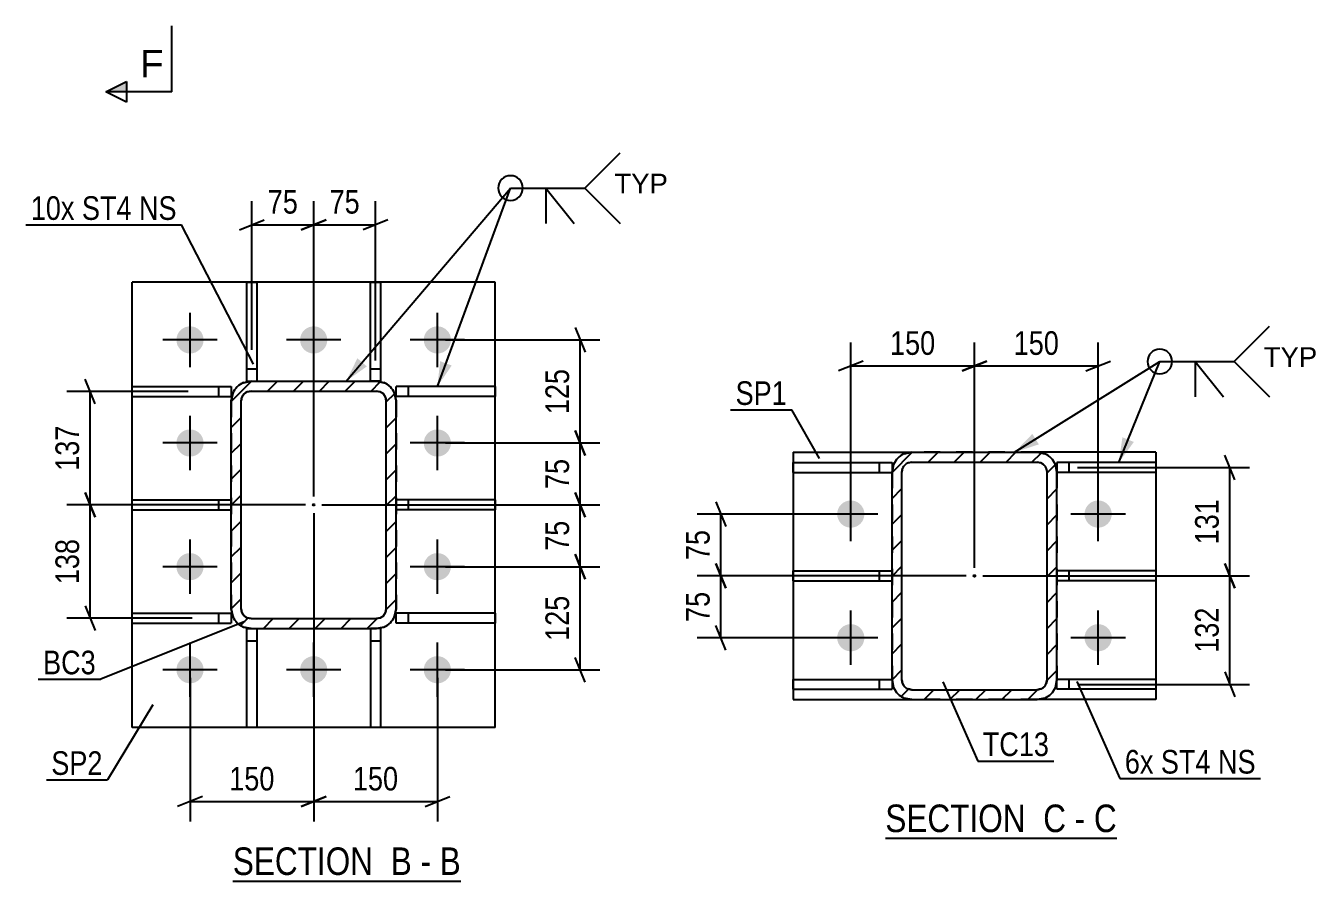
# Model space of a CAD drawing. Header units: millimetres. Extents: x 0 to 841, y 0 to 594.
# Drawn here: x 141.6 to 298.3, y 154.9 to 258.7 of the extents above; entities that cross this region are included whole.
import ezdxf

# ---------------------------------------------------------------- set-up
doc = ezdxf.new("R2010")
doc.units = ezdxf.units.MM
doc.linetypes.add('DXK_LINE_DOT2', pattern=[3.9198, 1.9599, -1.9599])
doc.styles.add('Arial', font='ARIAL.TTF', dxfattribs={"height": 0.2})
doc.styles.add('Arial Narrow', font='ARIALN.TTF', dxfattribs={"height": 0.2})

# ---------------------------------------------------------------- blocks, each defined once
blk = doc.blocks.new('Unknown-682121906-14 - 5598')
at = {"color": 6, "linetype": 'Continuous'}
blk.add_line((166.74, 154.93), (194.39, 154.93), dxfattribs=at)
at = {"color": 0, "linetype": 'Continuous'}
for points in [[(184.85, 155.68), (184.85, 159.18), (166.74, 159.18), (166.74, 155.68)], [(188.46, 155.68), (188.46, 159.18), (185.9, 159.18), (185.9, 155.68)], [(190.78, 155.68), (190.78, 159.18), (189.51, 159.18), (189.51, 155.68)], [(194.39, 155.68), (194.39, 159.18), (191.83, 159.18), (191.83, 155.68)]]:
    blk.add_wipeout(points, dxfattribs=at)
at = {"color": 7, "linetype": 'Continuous', "style": 'Arial Narrow'}
for s, p in [('SECTION ', (166.74, 155.68)), ('B', (185.9, 155.68)), ('B', (191.83, 155.68)), ('-', (189.51, 155.68))]:
    blk.add_text(s, height=3.34, dxfattribs=at).set_placement(p)
blk = doc.blocks.new('Unknown-682121906-15 - 5052')
at = {"color": 6, "linetype": 'Continuous'}
blk.add_line((245.88, 160.13), (273.95, 160.13), dxfattribs=at)
at = {"color": 0, "linetype": 'Continuous'}
for points in [[(263.98, 160.88), (263.98, 164.38), (245.88, 164.38), (245.88, 160.88)], [(267.8, 160.88), (267.8, 164.38), (265.03, 164.38), (265.03, 160.88)], [(270.13, 160.88), (270.13, 164.38), (268.85, 164.38), (268.85, 160.88)], [(273.95, 160.88), (273.95, 164.38), (271.18, 164.38), (271.18, 160.88)]]:
    blk.add_wipeout(points, dxfattribs=at)
at = {"color": 7, "linetype": 'Continuous', "style": 'Arial Narrow'}
for s, p in [('SECTION ', (245.88, 160.88)), ('C', (265.03, 160.88)), ('C', (271.18, 160.88)), ('-', (268.85, 160.88))]:
    blk.add_text(s, height=3.34, dxfattribs=at).set_placement(p)
blk = doc.blocks.new('Part-682121906-5648 - 5598')
at = {"color": 2, "linetype": 'Continuous'}
for p, q in [((168.45, 215.57), (168.45, 227.57)), ((168.45, 227.57), (169.65, 227.57)), ((169.65, 227.57), (169.65, 215.57)), ((168.45, 215.57), (168.95, 215.57))]:
    blk.add_line(p, q, dxfattribs=at)
at = {"color": 7, "linetype": 'DXK_LINE_DOT2'}
for p, q in [((168.45, 217.07), (169.65, 217.07)), ((168.95, 215.57), (169.65, 215.57))]:
    blk.add_line(p, q, dxfattribs=at)
blk = doc.blocks.new('Part-682121906-5633 - 5598')
at = {"color": 2, "linetype": 'Continuous'}
for p, q in [((183.45, 185.57), (183.45, 173.57)), ((184.65, 185.57), (184.15, 185.57)), ((184.65, 185.57), (184.65, 173.57)), ((184.65, 173.57), (183.45, 173.57))]:
    blk.add_line(p, q, dxfattribs=at)
at = {"color": 7, "linetype": 'DXK_LINE_DOT2'}
for p, q in [((184.15, 185.57), (183.45, 185.57)), ((183.45, 184.07), (184.65, 184.07))]:
    blk.add_line(p, q, dxfattribs=at)
blk = doc.blocks.new('Part-682121906-5612 - 5598')
at = {"linetype": 'Continuous'}
h = blk.add_hatch(dxfattribs=at)
h.set_pattern_fill('', scale=0.7, style=0, pattern_type=0)
h.set_pattern_definition([(45, (166.554, 187.9667), (-1.57154, 1.57154), [])])
h.paths.add_polyline_path([(166.55, 213.17), (166.55, 187.97), (166.74, 187.05), (167.26, 186.27), (168.04, 185.75), (168.95, 185.57), (184.15, 185.57), (185.07, 185.75), (185.85, 186.27), (186.37, 187.05), (186.55, 187.97), (186.55, 213.17), (186.37, 214.09), (185.85, 214.86), (185.07, 215.38), (184.15, 215.57), (168.95, 215.57), (168.04, 215.38), (167.26, 214.86), (166.74, 214.09)])
h.paths.add_polyline_path([(168.11, 214.02), (168.49, 214.28), (168.95, 214.37), (184.15, 214.37), (184.61, 214.28), (185, 214.02), (185.26, 213.63), (185.35, 213.17), (185.35, 187.97), (185.26, 187.51), (185, 187.12), (184.61, 186.86), (184.15, 186.77), (168.95, 186.77), (168.49, 186.86), (168.11, 187.12), (167.85, 187.51), (167.75, 187.97), (167.75, 213.17), (167.85, 213.63)])
blk.add_hatch(color=246, dxfattribs=at).paths.add_polyline_path([(176.55, 200.47, -1), (176.55, 200.67, -1)])
at = {"color": 7, "linetype": 'DXK_LINE_DOT2'}
for p, q in [((168.04, 215.38), (168.95, 215.57)), ((168.95, 215.57), (184.15, 215.57)), ((184.15, 215.57), (185.07, 215.38)), ((166.55, 213.17), (166.74, 214.09)), ((166.55, 213.17), (166.55, 187.97)), ((167.85, 213.63), (167.75, 213.17)), ((167.75, 187.97), (167.75, 213.17)), ((168.95, 214.37), (168.49, 214.28)), ((168.95, 214.37), (184.15, 214.37)), ((184.61, 214.28), (184.15, 214.37)), ((185.35, 213.17), (185.26, 213.63)), ((185.35, 187.97), (185.35, 213.17)), ((186.37, 214.09), (186.55, 213.17)), ((186.55, 213.17), (186.55, 187.97)), ((166.74, 187.05), (166.55, 187.97)), ((167.75, 187.97), (167.85, 187.51)), ((185.26, 187.51), (185.35, 187.97)), ((186.55, 187.97), (186.37, 187.05)), ((168.49, 186.86), (168.95, 186.77)), ((168.95, 186.77), (184.15, 186.77)), ((184.15, 186.77), (184.61, 186.86)), ((168.95, 185.57), (168.04, 185.75)), ((168.95, 185.57), (184.15, 185.57)), ((185.07, 185.75), (184.15, 185.57))]:
    blk.add_line(p, q, dxfattribs=at)
at = {"color": 2, "linetype": 'Continuous'}
for p, q in [((168.95, 215.57), (168.04, 215.38)), ((168.95, 215.57), (184.15, 215.57)), ((185.07, 215.38), (184.15, 215.57)), ((166.74, 214.09), (166.55, 213.17)), ((166.55, 187.97), (166.55, 213.17)), ((167.75, 213.17), (167.85, 213.63)), ((167.75, 187.97), (167.75, 213.17)), ((168.49, 214.28), (168.95, 214.37)), ((168.95, 214.37), (184.15, 214.37)), ((184.15, 214.37), (184.61, 214.28)), ((185.26, 213.63), (185.35, 213.17)), ((185.35, 187.97), (185.35, 213.17)), ((186.55, 213.17), (186.37, 214.09)), ((186.55, 187.97), (186.55, 213.17)), ((166.55, 187.97), (166.74, 187.05)), ((167.85, 187.51), (167.75, 187.97)), ((185.35, 187.97), (185.26, 187.51)), ((186.37, 187.05), (186.55, 187.97)), ((168.95, 186.77), (168.49, 186.86)), ((168.95, 186.77), (184.15, 186.77)), ((184.61, 186.86), (184.15, 186.77)), ((168.04, 185.75), (168.95, 185.57)), ((168.95, 185.57), (184.15, 185.57)), ((184.15, 185.57), (185.07, 185.75))]:
    blk.add_line(p, q, dxfattribs=at)
at = {"color": 246, "linetype": 'DXK_LINE_DOT2'}
blk.add_line((176.55, 200.57), (176.55, 200.57), dxfattribs=at)
at = {"color": 246, "linetype": 'Continuous'}
blk.add_circle((176.55, 200.57), 0.1, dxfattribs=at)
at = {"color": 7, "linetype": 'DXK_LINE_DOT2'}
for centre, radius, start, end in [((168.95, 213.17), 2.4, 112.5, 157.5), ((184.15, 213.17), 2.4, 22.5, 67.5), ((168.95, 213.17), 1.2, 112.5, 157.5), ((184.15, 213.17), 1.2, 22.5, 67.5), ((168.95, 187.97), 2.4, 202.5, 247.5), ((168.95, 187.97), 1.2, 202.5, 247.5), ((184.15, 187.97), 1.2, 292.5, 337.5), ((184.15, 187.97), 2.4, 292.5, 337.5)]:
    blk.add_arc(centre, radius, start, end, dxfattribs=at)
at = {"color": 2, "linetype": 'Continuous'}
for centre, radius, start, end in [((168.95, 213.17), 2.4, 112.5, 157.5), ((184.15, 213.17), 2.4, 22.5, 67.5), ((168.95, 213.17), 1.2, 112.5, 157.5), ((184.15, 213.17), 1.2, 22.5, 67.5), ((168.95, 187.97), 2.4, 202.5, 247.5), ((168.95, 187.97), 1.2, 202.5, 247.5), ((184.15, 187.97), 1.2, 292.5, 337.5), ((184.15, 187.97), 2.4, 292.5, 337.5)]:
    blk.add_arc(centre, radius, start, end, dxfattribs=at)
blk = doc.blocks.new('Part-682121906-5643 - 5598')
at = {"color": 2, "linetype": 'Continuous'}
for p, q in [((183.45, 215.57), (183.45, 227.57)), ((183.45, 227.57), (184.65, 227.57)), ((184.65, 227.57), (184.65, 215.57)), ((184.65, 215.57), (184.15, 215.57))]:
    blk.add_line(p, q, dxfattribs=at)
at = {"color": 7, "linetype": 'DXK_LINE_DOT2'}
for p, q in [((183.45, 217.07), (184.65, 217.07)), ((184.15, 215.57), (183.45, 215.57))]:
    blk.add_line(p, q, dxfattribs=at)
blk = doc.blocks.new('Bolt-682121906-5731 - 5598')
at = {"linetype": 'Continuous'}
for points in [[(159.9, 220.57, -1), (163.2, 220.57, -1)], [(174.9, 220.57, -1), (178.2, 220.57, -1)], [(189.9, 220.57, -1), (193.2, 220.57, -1)], [(159.9, 208.07, -1), (163.2, 208.07, -1)], [(189.9, 208.07, -1), (193.2, 208.07, -1)], [(159.9, 193.07, -1), (163.2, 193.07, -1)], [(189.9, 193.07, -1), (193.2, 193.07, -1)], [(159.9, 180.57, -1), (163.2, 180.57, -1)], [(174.9, 180.57, -1), (178.2, 180.57, -1)], [(189.9, 180.57, -1), (193.2, 180.57, -1)]]:
    blk.add_hatch(color=1, dxfattribs=at).paths.add_polyline_path(points)
at = {"color": 1, "linetype": 'Continuous'}
for p, q in [((161.55, 217.27), (161.55, 223.87)), ((176.55, 217.27), (176.55, 223.87)), ((191.55, 217.27), (191.55, 223.87)), ((164.85, 220.57), (158.25, 220.57)), ((179.85, 220.57), (173.25, 220.57)), ((194.85, 220.57), (188.25, 220.57)), ((161.55, 204.77), (161.55, 211.37)), ((191.55, 204.77), (191.55, 211.37)), ((164.85, 208.07), (158.25, 208.07)), ((194.85, 208.07), (188.25, 208.07)), ((161.55, 189.77), (161.55, 196.37)), ((191.55, 189.77), (191.55, 196.37)), ((164.85, 193.07), (158.25, 193.07)), ((194.85, 193.07), (188.25, 193.07)), ((161.55, 177.27), (161.55, 183.87)), ((176.55, 177.27), (176.55, 183.87)), ((191.55, 177.27), (191.55, 183.87)), ((164.85, 180.57), (158.25, 180.57)), ((179.85, 180.57), (173.25, 180.57)), ((194.85, 180.57), (188.25, 180.57))]:
    blk.add_line(p, q, dxfattribs=at)
blk = doc.blocks.new('Part-682121906-5618 - 5598')
at = {"color": 2, "linetype": 'Continuous'}
for p, q in [((154.55, 173.57), (154.55, 227.57)), ((198.55, 227.57), (154.55, 227.57)), ((198.55, 173.57), (198.55, 227.57)), ((198.55, 173.57), (154.55, 173.57))]:
    blk.add_line(p, q, dxfattribs=at)
blk = doc.blocks.new('Part-682121906-5638 - 5598')
at = {"color": 2, "linetype": 'Continuous'}
for p, q in [((168.45, 173.57), (168.45, 185.57)), ((168.45, 185.57), (168.95, 185.57)), ((169.65, 185.57), (169.65, 173.57)), ((169.65, 173.57), (168.45, 173.57))]:
    blk.add_line(p, q, dxfattribs=at)
at = {"color": 7, "linetype": 'DXK_LINE_DOT2'}
for p, q in [((168.95, 185.57), (169.65, 185.57)), ((168.45, 184.07), (169.65, 184.07))]:
    blk.add_line(p, q, dxfattribs=at)
blk = doc.blocks.new('Part-682121906-5653 - 5598')
at = {"color": 2, "linetype": 'Continuous'}
for p, q in [((154.55, 199.97), (154.55, 201.17)), ((154.55, 201.17), (166.55, 201.17)), ((154.55, 199.97), (166.55, 199.97))]:
    blk.add_line(p, q, dxfattribs=at)
at = {"color": 7, "linetype": 'DXK_LINE_DOT2'}
for p, q in [((165.05, 199.97), (165.05, 201.17)), ((166.55, 201.17), (166.55, 199.97))]:
    blk.add_line(p, q, dxfattribs=at)
blk = doc.blocks.new('Part-682121906-5658 - 5598')
at = {"color": 2, "linetype": 'Continuous'}
for p, q in [((154.55, 213.72), (154.55, 214.92)), ((154.55, 214.92), (166.55, 214.92)), ((166.55, 214.92), (166.55, 213.72)), ((154.55, 213.72), (166.55, 213.72))]:
    blk.add_line(p, q, dxfattribs=at)
at = {"color": 7, "linetype": 'DXK_LINE_DOT2'}
blk.add_line((165.05, 213.72), (165.05, 214.92), dxfattribs=at)
blk = doc.blocks.new('Part-682121906-5663 - 5598')
at = {"color": 2, "linetype": 'Continuous'}
for p, q in [((154.55, 186.22), (154.55, 187.42)), ((154.55, 187.42), (166.55, 187.42)), ((166.55, 187.42), (166.55, 186.22)), ((154.55, 186.22), (166.55, 186.22))]:
    blk.add_line(p, q, dxfattribs=at)
at = {"color": 7, "linetype": 'DXK_LINE_DOT2'}
blk.add_line((165.05, 186.22), (165.05, 187.42), dxfattribs=at)
blk = doc.blocks.new('Part-682121906-5668 - 5598')
at = {"color": 2, "linetype": 'Continuous'}
for p, q in [((198.55, 201.17), (186.55, 201.17)), ((198.55, 201.17), (198.55, 199.97)), ((198.55, 199.97), (186.55, 199.97))]:
    blk.add_line(p, q, dxfattribs=at)
at = {"color": 7, "linetype": 'DXK_LINE_DOT2'}
for p, q in [((186.55, 201.17), (186.55, 199.97)), ((188.05, 199.97), (188.05, 201.17))]:
    blk.add_line(p, q, dxfattribs=at)
blk = doc.blocks.new('Part-682121906-5673 - 5598')
at = {"color": 2, "linetype": 'Continuous'}
for p, q in [((198.55, 214.92), (186.55, 214.92)), ((186.55, 213.72), (186.55, 214.92)), ((198.55, 214.92), (198.55, 213.72)), ((198.55, 213.72), (186.55, 213.72))]:
    blk.add_line(p, q, dxfattribs=at)
at = {"color": 7, "linetype": 'DXK_LINE_DOT2'}
blk.add_line((188.05, 213.72), (188.05, 214.92), dxfattribs=at)
blk = doc.blocks.new('Part-682121906-5678 - 5598')
at = {"color": 2, "linetype": 'Continuous'}
for p, q in [((198.55, 187.42), (186.55, 187.42)), ((186.55, 186.22), (186.55, 187.42)), ((198.55, 187.42), (198.55, 186.22)), ((198.55, 186.22), (186.55, 186.22))]:
    blk.add_line(p, q, dxfattribs=at)
at = {"color": 7, "linetype": 'DXK_LINE_DOT2'}
blk.add_line((188.05, 186.22), (188.05, 187.42), dxfattribs=at)
blk = doc.blocks.new('Bolt-682121906-5068 - 5052')
at = {"linetype": 'Continuous'}
for points in [[(240.04, 199.45, -1), (243.34, 199.45, -1)], [(270.04, 199.45, -1), (273.34, 199.45, -1)], [(240.04, 184.45, -1), (243.34, 184.45, -1)], [(270.04, 184.45, -1), (273.34, 184.45, -1)]]:
    blk.add_hatch(color=1, dxfattribs=at).paths.add_polyline_path(points)
at = {"color": 1, "linetype": 'Continuous'}
for p, q in [((241.69, 196.15), (241.69, 202.75)), ((271.69, 196.15), (271.69, 202.75)), ((244.99, 199.45), (238.39, 199.45)), ((274.99, 199.45), (268.39, 199.45)), ((241.69, 181.15), (241.69, 187.75)), ((271.69, 181.15), (271.69, 187.75)), ((244.99, 184.45), (238.39, 184.45)), ((274.99, 184.45), (268.39, 184.45))]:
    blk.add_line(p, q, dxfattribs=at)
blk = doc.blocks.new('Part-682121906-5138 - 5052')
at = {"color": 2, "linetype": 'Continuous'}
for p, q in [((234.69, 178.2), (234.69, 179.4)), ((234.69, 179.4), (246.69, 179.4)), ((246.69, 179.35), (246.69, 178.2)), ((234.69, 178.2), (246.69, 178.2))]:
    blk.add_line(p, q, dxfattribs=at)
at = {"color": 7, "linetype": 'DXK_LINE_DOT2'}
for p, q in [((245.19, 178.2), (245.19, 179.4)), ((246.69, 179.35), (246.69, 179.4)), ((246.69, 179.4), (246.69, 179.35))]:
    blk.add_line(p, q, dxfattribs=at)
blk = doc.blocks.new('Part-682121906-5091 - 5052')
at = {"color": 2, "linetype": 'Continuous'}
for p, q in [((234.69, 206.95), (234.69, 176.95)), ((234.69, 206.95), (249.09, 206.95)), ((278.69, 206.95), (264.29, 206.95)), ((278.69, 206.95), (278.69, 176.95)), ((234.69, 176.95), (249.09, 176.95)), ((278.69, 176.95), (264.29, 176.95))]:
    blk.add_line(p, q, dxfattribs=at)
at = {"color": 7, "linetype": 'DXK_LINE_DOT2'}
for p, q in [((264.29, 206.95), (249.09, 206.95)), ((264.29, 176.95), (249.09, 176.95))]:
    blk.add_line(p, q, dxfattribs=at)
blk = doc.blocks.new('Part-682121906-5128 - 5052')
at = {"color": 2, "linetype": 'Continuous'}
for p, q in [((234.69, 191.35), (234.69, 192.55)), ((234.69, 192.55), (246.69, 192.55)), ((234.69, 191.35), (246.69, 191.35))]:
    blk.add_line(p, q, dxfattribs=at)
at = {"color": 7, "linetype": 'DXK_LINE_DOT2'}
for p, q in [((245.19, 191.35), (245.19, 192.55)), ((246.69, 192.55), (246.69, 191.35))]:
    blk.add_line(p, q, dxfattribs=at)
blk = doc.blocks.new('Part-682121906-5085 - 5052')
at = {"linetype": 'Continuous'}
h = blk.add_hatch(dxfattribs=at)
h.set_pattern_fill('', scale=0.7, style=0, pattern_type=0)
h.set_pattern_definition([(45, (246.6886, 179.348), (-1.57154, 1.57154), [])])
h.paths.add_polyline_path([(246.69, 204.55), (246.69, 179.35), (246.87, 178.43), (247.39, 177.65), (248.17, 177.13), (249.09, 176.95), (264.29, 176.95), (265.21, 177.13), (265.99, 177.65), (266.51, 178.43), (266.69, 179.35), (266.69, 204.55), (266.51, 205.47), (265.99, 206.25), (265.21, 206.77), (264.29, 206.95), (249.09, 206.95), (248.17, 206.77), (247.39, 206.25), (246.87, 205.47)])
h.paths.add_polyline_path([(248.24, 205.4), (248.63, 205.66), (249.09, 205.75), (264.29, 205.75), (264.75, 205.66), (265.14, 205.4), (265.4, 205.01), (265.49, 204.55), (265.49, 179.35), (265.4, 178.89), (265.14, 178.5), (264.75, 178.24), (264.29, 178.15), (249.09, 178.15), (248.63, 178.24), (248.24, 178.5), (247.98, 178.89), (247.89, 179.35), (247.89, 204.55), (247.98, 205.01)])
blk.add_hatch(color=246, dxfattribs=at).paths.add_polyline_path([(256.69, 191.85, -1), (256.69, 192.05, -1)])
at = {"color": 7, "linetype": 'DXK_LINE_DOT2'}
for p, q in [((248.17, 206.77), (249.09, 206.95)), ((249.09, 206.95), (264.29, 206.95)), ((264.29, 206.95), (265.21, 206.77)), ((246.69, 204.55), (246.87, 205.47)), ((249.09, 205.75), (248.63, 205.66)), ((249.09, 205.75), (264.29, 205.75)), ((264.75, 205.66), (264.29, 205.75)), ((266.51, 205.47), (266.69, 204.55)), ((246.69, 204.55), (246.69, 179.35)), ((247.98, 205.01), (247.89, 204.55)), ((247.89, 179.35), (247.89, 204.55)), ((265.49, 204.55), (265.4, 205.01)), ((265.49, 179.35), (265.49, 204.55)), ((266.69, 204.55), (266.69, 179.35)), ((246.87, 178.43), (246.69, 179.35)), ((247.89, 179.35), (247.98, 178.89)), ((265.4, 178.89), (265.49, 179.35)), ((266.69, 179.35), (266.51, 178.43)), ((249.09, 176.95), (248.17, 177.13)), ((248.63, 178.24), (249.09, 178.15)), ((249.09, 178.15), (264.29, 178.15)), ((264.29, 178.15), (264.75, 178.24)), ((265.21, 177.13), (264.29, 176.95)), ((249.09, 176.95), (264.29, 176.95))]:
    blk.add_line(p, q, dxfattribs=at)
at = {"color": 2, "linetype": 'Continuous'}
for p, q in [((249.09, 206.95), (248.17, 206.77)), ((249.09, 206.95), (264.29, 206.95)), ((265.21, 206.77), (264.29, 206.95)), ((246.87, 205.47), (246.69, 204.55)), ((248.63, 205.66), (249.09, 205.75)), ((249.09, 205.75), (264.29, 205.75)), ((264.29, 205.75), (264.75, 205.66)), ((266.69, 204.55), (266.51, 205.47)), ((246.69, 179.35), (246.69, 204.55)), ((247.89, 204.55), (247.98, 205.01)), ((247.89, 179.35), (247.89, 204.55)), ((265.4, 205.01), (265.49, 204.55)), ((265.49, 179.35), (265.49, 204.55)), ((266.69, 179.35), (266.69, 204.55)), ((246.69, 179.35), (246.87, 178.43)), ((247.98, 178.89), (247.89, 179.35)), ((265.49, 179.35), (265.4, 178.89)), ((266.51, 178.43), (266.69, 179.35)), ((248.17, 177.13), (249.09, 176.95)), ((249.09, 178.15), (248.63, 178.24)), ((249.09, 178.15), (264.29, 178.15)), ((264.75, 178.24), (264.29, 178.15)), ((264.29, 176.95), (265.21, 177.13)), ((249.09, 176.95), (264.29, 176.95))]:
    blk.add_line(p, q, dxfattribs=at)
at = {"color": 246, "linetype": 'DXK_LINE_DOT2'}
blk.add_line((256.69, 191.95), (256.69, 191.95), dxfattribs=at)
at = {"color": 246, "linetype": 'Continuous'}
blk.add_circle((256.69, 191.95), 0.1, dxfattribs=at)
at = {"color": 7, "linetype": 'DXK_LINE_DOT2'}
for centre, radius, start, end in [((249.09, 204.55), 2.4, 112.5, 157.5), ((264.29, 204.55), 2.4, 22.5, 67.5), ((249.09, 204.55), 1.2, 112.5, 157.5), ((264.29, 204.55), 1.2, 22.5, 67.5), ((249.09, 179.35), 1.2, 202.5, 247.5), ((264.29, 179.35), 1.2, 292.5, 337.5), ((249.09, 179.35), 2.4, 202.5, 247.5), ((264.29, 179.35), 2.4, 292.5, 337.5)]:
    blk.add_arc(centre, radius, start, end, dxfattribs=at)
at = {"color": 2, "linetype": 'Continuous'}
for centre, radius, start, end in [((249.09, 204.55), 2.4, 112.5, 157.5), ((264.29, 204.55), 2.4, 22.5, 67.5), ((249.09, 204.55), 1.2, 112.5, 157.5), ((264.29, 204.55), 1.2, 22.5, 67.5), ((249.09, 179.35), 1.2, 202.5, 247.5), ((264.29, 179.35), 1.2, 292.5, 337.5), ((249.09, 179.35), 2.4, 202.5, 247.5), ((264.29, 179.35), 2.4, 292.5, 337.5)]:
    blk.add_arc(centre, radius, start, end, dxfattribs=at)
blk = doc.blocks.new('Part-682121906-5133 - 5052')
at = {"color": 2, "linetype": 'Continuous'}
for p, q in [((234.69, 204.5), (234.69, 205.7)), ((234.69, 205.7), (246.69, 205.7)), ((246.69, 205.7), (246.69, 204.55)), ((234.69, 204.5), (246.69, 204.5))]:
    blk.add_line(p, q, dxfattribs=at)
at = {"color": 7, "linetype": 'DXK_LINE_DOT2'}
for p, q in [((245.19, 204.5), (245.19, 205.7)), ((246.69, 204.55), (246.69, 204.5))]:
    blk.add_line(p, q, dxfattribs=at)
blk = doc.blocks.new('Part-682121906-5143 - 5052')
at = {"color": 2, "linetype": 'Continuous'}
for p, q in [((278.69, 192.55), (266.69, 192.55)), ((278.69, 191.35), (266.69, 191.35)), ((278.69, 192.55), (278.69, 191.35))]:
    blk.add_line(p, q, dxfattribs=at)
at = {"color": 7, "linetype": 'DXK_LINE_DOT2'}
for p, q in [((266.69, 192.55), (266.69, 191.35)), ((268.19, 191.35), (268.19, 192.55))]:
    blk.add_line(p, q, dxfattribs=at)
blk = doc.blocks.new('Part-682121906-5148 - 5052')
at = {"color": 2, "linetype": 'Continuous'}
for p, q in [((278.69, 205.7), (266.69, 205.7)), ((266.69, 205.7), (266.69, 204.55)), ((278.69, 205.7), (278.69, 204.5)), ((278.69, 204.5), (266.69, 204.5))]:
    blk.add_line(p, q, dxfattribs=at)
at = {"color": 7, "linetype": 'DXK_LINE_DOT2'}
for p, q in [((268.19, 204.5), (268.19, 205.7)), ((266.69, 204.55), (266.69, 204.5))]:
    blk.add_line(p, q, dxfattribs=at)
blk = doc.blocks.new('Part-682121906-5153 - 5052')
at = {"color": 2, "linetype": 'Continuous'}
for p, q in [((278.69, 179.4), (266.69, 179.4)), ((266.69, 178.2), (266.69, 179.35)), ((278.69, 179.4), (278.69, 178.2)), ((278.69, 178.2), (266.69, 178.2))]:
    blk.add_line(p, q, dxfattribs=at)
at = {"color": 7, "linetype": 'DXK_LINE_DOT2'}
for p, q in [((266.69, 179.35), (266.69, 179.4)), ((266.69, 179.4), (266.69, 179.35)), ((268.19, 178.2), (268.19, 179.4))]:
    blk.add_line(p, q, dxfattribs=at)
blk = doc.blocks.new('StraightDimension-682121906-34363 - 5598')
at = {"color": 7, "linetype": 'Continuous'}
for p, q in [((176.55, 201.57), (176.55, 237.39)), ((184.05, 218.07), (184.05, 237.39)), ((175.05, 233.94), (178.05, 235.14)), ((185.55, 235.14), (182.55, 233.94)), ((176.55, 234.54), (184.05, 234.54))]:
    blk.add_line(p, q, dxfattribs=at)
at = {"color": 0}
blk.add_wipeout([(182.73, 235.29), (182.73, 239.49), (177.88, 239.49), (177.88, 235.29)], dxfattribs=at)
at = {"color": 3, "style": 'Arial Narrow'}
blk.add_text('75', height=2.863, dxfattribs=at).set_placement((178.48, 235.89))
blk = doc.blocks.new('StraightDimension-682121906-34364 - 5598')
at = {"color": 7, "linetype": 'Continuous'}
for p, q in [((169.05, 219.35), (169.05, 237.39)), ((176.55, 201.57), (176.55, 237.39)), ((167.55, 233.94), (170.55, 235.14)), ((178.05, 235.14), (175.05, 233.94)), ((169.05, 234.54), (176.55, 234.54))]:
    blk.add_line(p, q, dxfattribs=at)
at = {"color": 0}
blk.add_wipeout([(175.23, 235.29), (175.23, 239.49), (170.38, 239.49), (170.38, 235.29)], dxfattribs=at)
at = {"color": 3, "style": 'Arial Narrow'}
blk.add_text('75', height=2.863, dxfattribs=at).set_placement((170.98, 235.89))
blk = doc.blocks.new('StraightDimension-682121906-34394 - 5598')
at = {"color": 7, "linetype": 'Continuous'}
for p, q in [((150.04, 212.82), (148.84, 215.82)), ((161.33, 214.32), (146.59, 214.32)), ((149.44, 200.57), (149.44, 214.32)), ((148.84, 202.07), (150.04, 199.07)), ((175.55, 200.57), (146.59, 200.57))]:
    blk.add_line(p, q, dxfattribs=at)
at = {"color": 0}
blk.add_wipeout([(148.69, 210.78), (144.49, 210.78), (144.49, 204.1), (148.69, 204.1)], dxfattribs=at)
at = {"color": 3, "style": 'Arial Narrow'}
blk.add_text('137', height=2.863, rotation=90.0002, dxfattribs=at).set_placement((148.09, 204.7))
blk = doc.blocks.new('StraightDimension-682121906-34395 - 5598')
at = {"color": 7, "linetype": 'Continuous'}
for p, q in [((150.04, 199.07), (148.84, 202.07)), ((175.55, 200.57), (146.59, 200.57)), ((149.44, 186.82), (149.44, 200.57)), ((148.84, 188.32), (150.04, 185.32)), ((161.83, 186.82), (146.59, 186.82))]:
    blk.add_line(p, q, dxfattribs=at)
at = {"color": 0}
blk.add_wipeout([(148.69, 197.03), (144.49, 197.03), (144.49, 190.35), (148.69, 190.35)], dxfattribs=at)
at = {"color": 3, "style": 'Arial Narrow'}
blk.add_text('138', height=2.863, rotation=90.0002, dxfattribs=at).set_placement((148.09, 190.95))
blk = doc.blocks.new('StraightDimension-682121906-34421 - 5598')
at = {"color": 7, "linetype": 'Continuous'}
for p, q in [((208.27, 222.07), (209.47, 219.07)), ((192.55, 220.57), (211.27, 220.57)), ((208.87, 208.07), (208.87, 220.57)), ((209.47, 206.57), (208.27, 209.57)), ((192.55, 208.07), (211.27, 208.07))]:
    blk.add_line(p, q, dxfattribs=at)
at = {"color": 0}
blk.add_wipeout([(208.12, 217.66), (203.92, 217.66), (203.92, 210.97), (208.12, 210.97)], dxfattribs=at)
at = {"color": 3, "style": 'Arial Narrow'}
blk.add_text('125', height=2.863, rotation=90.0002, dxfattribs=at).set_placement((207.52, 211.57))
blk = doc.blocks.new('StraightDimension-682121906-34422 - 5598')
at = {"color": 7, "linetype": 'Continuous'}
for p, q in [((208.27, 209.57), (209.47, 206.57)), ((192.55, 208.07), (211.27, 208.07)), ((208.87, 200.57), (208.87, 208.07)), ((209.47, 199.07), (208.27, 202.07)), ((177.55, 200.57), (211.27, 200.57))]:
    blk.add_line(p, q, dxfattribs=at)
at = {"color": 0}
blk.add_wipeout([(208.12, 206.74), (203.92, 206.74), (203.92, 201.89), (208.12, 201.89)], dxfattribs=at)
at = {"color": 3, "style": 'Arial Narrow'}
blk.add_text('75', height=2.863, rotation=90.0002, dxfattribs=at).set_placement((207.52, 202.49))
blk = doc.blocks.new('StraightDimension-682121906-34423 - 5598')
at = {"color": 7, "linetype": 'Continuous'}
for p, q in [((208.27, 202.07), (209.47, 199.07)), ((177.55, 200.57), (211.27, 200.57)), ((208.87, 193.07), (208.87, 200.57)), ((209.47, 191.57), (208.27, 194.57)), ((192.55, 193.07), (211.27, 193.07))]:
    blk.add_line(p, q, dxfattribs=at)
at = {"color": 0}
blk.add_wipeout([(208.12, 199.24), (203.92, 199.24), (203.92, 194.39), (208.12, 194.39)], dxfattribs=at)
at = {"color": 3, "style": 'Arial Narrow'}
blk.add_text('75', height=2.863, rotation=90.0002, dxfattribs=at).set_placement((207.52, 194.99))
blk = doc.blocks.new('StraightDimension-682121906-34424 - 5598')
at = {"color": 7, "linetype": 'Continuous'}
for p, q in [((208.27, 194.57), (209.47, 191.57)), ((192.55, 193.07), (211.27, 193.07)), ((208.87, 180.57), (208.87, 193.07)), ((209.47, 179.07), (208.27, 182.07)), ((192.55, 180.57), (211.27, 180.57))]:
    blk.add_line(p, q, dxfattribs=at)
at = {"color": 0}
blk.add_wipeout([(208.12, 190.16), (203.92, 190.16), (203.92, 183.47), (208.12, 183.47)], dxfattribs=at)
at = {"color": 3, "style": 'Arial Narrow'}
blk.add_text('125', height=2.863, rotation=90.0002, dxfattribs=at).set_placement((207.52, 184.07))
blk = doc.blocks.new('StraightDimension-682121906-34466 - 5598')
at = {"color": 7, "linetype": 'Continuous'}
for p, q in [((176.55, 199.57), (176.55, 162.18)), ((191.55, 179.57), (191.55, 162.18)), ((178.05, 165.18), (175.05, 163.98)), ((176.55, 164.58), (191.55, 164.58)), ((190.05, 163.98), (193.05, 165.18))]:
    blk.add_line(p, q, dxfattribs=at)
at = {"color": 0}
blk.add_wipeout([(187.4, 165.33), (187.4, 169.53), (180.71, 169.53), (180.71, 165.33)], dxfattribs=at)
at = {"color": 3, "style": 'Arial Narrow'}
blk.add_text('150', height=2.863, dxfattribs=at).set_placement((181.31, 165.93))
blk = doc.blocks.new('StraightDimension-682121906-34467 - 5598')
at = {"color": 7, "linetype": 'Continuous'}
for p, q in [((176.55, 199.57), (176.55, 162.18)), ((161.55, 179.57), (161.55, 162.18)), ((163.05, 165.18), (160.05, 163.98)), ((161.55, 164.58), (176.55, 164.58)), ((175.05, 163.98), (178.05, 165.18))]:
    blk.add_line(p, q, dxfattribs=at)
at = {"color": 0}
blk.add_wipeout([(172.4, 165.33), (172.4, 169.53), (165.71, 169.53), (165.71, 165.33)], dxfattribs=at)
at = {"color": 3, "style": 'Arial Narrow'}
blk.add_text('150', height=2.863, dxfattribs=at).set_placement((166.31, 165.93))
blk = doc.blocks.new('StraightDimension-682121906-34594 - 5052')
at = {"color": 7, "linetype": 'Continuous'}
for p, q in [((288.26, 190.45), (287.06, 193.45)), ((257.69, 191.95), (290.06, 191.95)), ((287.66, 178.8), (287.66, 191.95)), ((287.06, 180.3), (288.26, 177.3)), ((269.19, 178.8), (290.06, 178.8))]:
    blk.add_line(p, q, dxfattribs=at)
at = {"color": 0}
blk.add_wipeout([(286.91, 188.72), (282.71, 188.72), (282.71, 182.03), (286.91, 182.03)], dxfattribs=at)
at = {"color": 3, "style": 'Arial Narrow'}
blk.add_text('132', height=2.863, rotation=90.0002, dxfattribs=at).set_placement((286.31, 182.63))
blk = doc.blocks.new('StraightDimension-682121906-34499 - 5052')
at = {"color": 7, "linetype": 'Continuous'}
for p, q in [((256.69, 192.95), (256.69, 220.26)), ((271.69, 200.45), (271.69, 220.26)), ((258.19, 218.01), (255.19, 216.81)), ((270.19, 216.81), (273.19, 218.01)), ((256.69, 217.41), (271.69, 217.41))]:
    blk.add_line(p, q, dxfattribs=at)
at = {"color": 0}
blk.add_wipeout([(267.53, 218.16), (267.53, 222.36), (260.85, 222.36), (260.85, 218.16)], dxfattribs=at)
at = {"color": 3, "style": 'Arial Narrow'}
blk.add_text('150', height=2.863, dxfattribs=at).set_placement((261.45, 218.76))
blk = doc.blocks.new('StraightDimension-682121906-34500 - 5052')
at = {"color": 7, "linetype": 'Continuous'}
for p, q in [((241.69, 200.45), (241.69, 220.26)), ((256.69, 192.95), (256.69, 220.26)), ((243.19, 218.01), (240.19, 216.81)), ((255.19, 216.81), (258.19, 218.01)), ((241.69, 217.41), (256.69, 217.41))]:
    blk.add_line(p, q, dxfattribs=at)
at = {"color": 0}
blk.add_wipeout([(252.53, 218.16), (252.53, 222.36), (245.85, 222.36), (245.85, 218.16)], dxfattribs=at)
at = {"color": 3, "style": 'Arial Narrow'}
blk.add_text('150', height=2.863, dxfattribs=at).set_placement((246.45, 218.76))
blk = doc.blocks.new('StraightDimension-682121906-34566 - 5052')
at = {"color": 7, "linetype": 'Continuous'}
for p, q in [((225.32, 200.95), (226.52, 197.95)), ((240.69, 199.45), (223.07, 199.45)), ((225.92, 191.95), (225.92, 199.45)), ((226.52, 190.45), (225.32, 193.45)), ((255.69, 191.95), (223.07, 191.95))]:
    blk.add_line(p, q, dxfattribs=at)
at = {"color": 0}
blk.add_wipeout([(225.17, 198.13), (220.97, 198.13), (220.97, 193.27), (225.17, 193.27)], dxfattribs=at)
at = {"color": 3, "style": 'Arial Narrow'}
blk.add_text('75', height=2.863, rotation=90.0002, dxfattribs=at).set_placement((224.57, 193.87))
blk = doc.blocks.new('StraightDimension-682121906-34567 - 5052')
at = {"color": 7, "linetype": 'Continuous'}
for p, q in [((225.32, 193.45), (226.52, 190.45)), ((255.69, 191.95), (223.07, 191.95)), ((225.92, 184.45), (225.92, 191.95)), ((226.52, 182.95), (225.32, 185.95)), ((240.69, 184.45), (223.07, 184.45))]:
    blk.add_line(p, q, dxfattribs=at)
at = {"color": 0}
blk.add_wipeout([(225.17, 190.63), (220.97, 190.63), (220.97, 185.77), (225.17, 185.77)], dxfattribs=at)
at = {"color": 3, "style": 'Arial Narrow'}
blk.add_text('75', height=2.863, rotation=90.0002, dxfattribs=at).set_placement((224.57, 186.37))
blk = doc.blocks.new('StraightDimension-682121906-34593 - 5052')
at = {"color": 7, "linetype": 'Continuous'}
for p, q in [((288.26, 203.6), (287.06, 206.6)), ((269.19, 205.1), (290.06, 205.1)), ((287.66, 191.95), (287.66, 205.1)), ((287.06, 193.45), (288.26, 190.45)), ((257.69, 191.95), (290.06, 191.95))]:
    blk.add_line(p, q, dxfattribs=at)
at = {"color": 0}
blk.add_wipeout([(286.91, 201.87), (282.71, 201.87), (282.71, 195.18), (286.91, 195.18)], dxfattribs=at)
at = {"color": 3, "style": 'Arial Narrow'}
blk.add_text('131', height=2.863, rotation=90.0002, dxfattribs=at).set_placement((286.31, 195.78))
blk = doc.blocks.new('SectionMark-682121906-27746 - 5917')
at = {"linetype": 'Continuous'}
blk.add_hatch(color=6, dxfattribs=at).paths.add_polyline_path([(153.84, 251.91), (153.84, 250.66), (151.34, 250.66)])
at = {"color": 6, "linetype": 'Continuous'}
for p, q in [((159.34, 250.66), (159.34, 258.66)), ((151.34, 250.66), (153.84, 251.91)), ((159.34, 250.66), (151.34, 250.66)), ((153.84, 249.41), (151.34, 250.66)), ((153.84, 251.91), (153.84, 249.41))]:
    blk.add_line(p, q, dxfattribs=at)
at = {"color": 0, "linetype": 'Continuous'}
blk.add_wipeout([(158.34, 252.41), (158.34, 255.91), (155.49, 255.91), (155.49, 252.41)], dxfattribs=at)
at = {"color": 3, "linetype": 'Continuous', "style": 'Arial'}
blk.add_text('F', height=3.34, dxfattribs=at).set_placement((155.49, 252.41))
blk = doc.blocks.new('Mark-682121906-5608 - 5598')
at = {"color": 0}
blk.add_wipeout([(150.12, 180.02), (150.12, 183.02), (143.73, 183.02), (143.73, 180.02)], dxfattribs=at)
blk.add_wipeout([(150.12, 180.02), (150.12, 183.02), (143.73, 183.02), (143.73, 180.02)], dxfattribs=at)
at = {"color": 30, "linetype": 'Continuous'}
for p in [(168.18, 186.43), (143.13, 179.42)]:
    blk.add_line(p, (150.72, 179.42), dxfattribs=at)
at = {"color": 3, "style": 'Arial Narrow'}
blk.add_text('BC3', height=2.863, dxfattribs=at).set_placement((143.73, 180.02))
blk = doc.blocks.new('MarkSet-682121906-5900 - 5598')
at = {"color": 0}
for points in [[(147.54, 235.13), (147.54, 238.13), (142.24, 238.13), (142.24, 235.13)], [(154.46, 235.13), (154.46, 238.13), (148.44, 238.13), (148.44, 235.13)], [(159.93, 235.13), (159.93, 238.13), (155.36, 238.13), (155.36, 235.13)]]:
    blk.add_wipeout(points, dxfattribs=at)
for points in [[(147.54, 235.13), (147.54, 238.13), (142.24, 238.13), (142.24, 235.13)], [(154.46, 235.13), (154.46, 238.13), (148.44, 238.13), (148.44, 235.13)], [(159.93, 235.13), (159.93, 238.13), (155.36, 238.13), (155.36, 235.13)]]:
    blk.add_wipeout(points, dxfattribs=at)
at = {"color": 30, "linetype": 'Continuous'}
for p in [(141.64, 234.53), (169.23, 217.62)]:
    blk.add_line(p, (160.53, 234.53), dxfattribs=at)
at = {"color": 3, "style": 'Arial Narrow'}
for s, p in [('10x', (142.24, 235.13)), ('ST4', (148.44, 235.13)), ('NS', (155.36, 235.13))]:
    blk.add_text(s, height=2.863, dxfattribs=at).set_placement(p)
blk = doc.blocks.new('Mark-682121906-5614 - 5598')
at = {"color": 0}
blk.add_wipeout([(150.94, 167.82), (150.94, 170.82), (144.73, 170.82), (144.73, 167.82)], dxfattribs=at)
blk.add_wipeout([(150.94, 167.82), (150.94, 170.82), (144.73, 170.82), (144.73, 167.82)], dxfattribs=at)
at = {"color": 30, "linetype": 'Continuous'}
for p in [(157.06, 176.3), (144.13, 167.22)]:
    blk.add_line(p, (151.54, 167.22), dxfattribs=at)
at = {"color": 3, "style": 'Arial Narrow'}
blk.add_text('SP2', height=2.863, dxfattribs=at).set_placement((144.73, 167.82))
blk = doc.blocks.new('WeldMark-682121906-5836 - 5598')
at = {"linetype": 'Continuous'}
for points in [[(183, 217.36), (180.48, 215.57), (181.85, 218.34)], [(193.29, 217.47), (191.55, 214.92), (191.89, 217.99)]]:
    blk.add_hatch(color=30, dxfattribs=at).paths.add_polyline_path(points)
at = {"color": 30, "linetype": 'Continuous'}
for p, q in [((180.48, 215.57), (200.42, 238.99)), ((191.55, 214.92), (200.42, 238.99)), ((200.42, 238.99), (209.42, 238.99))]:
    blk.add_line(p, q, dxfattribs=at)
at = {"color": 3, "linetype": 'Continuous'}
for q in [(208.13, 234.7), (204.71, 234.7)]:
    blk.add_line((204.71, 238.99), q, dxfattribs=at)
for start, end in [(90, 270), (270, 90)]:
    blk.add_arc((200.42, 238.99), 1.5, start, end, dxfattribs=at)
at = {"color": 0, "linetype": 'Continuous'}
blk.add_wipeout([(219.5, 238.34), (219.5, 240.84), (213.02, 240.84), (213.02, 238.34)], dxfattribs=at)
blk.add_wipeout([(219.5, 238.34), (219.5, 240.84), (213.02, 240.84), (213.02, 238.34)], dxfattribs=at)
at = {"color": 3, "linetype": 'Continuous'}
for q in [(213.71, 243.28), (213.71, 234.7)]:
    blk.add_line((209.42, 238.99), q, dxfattribs=at)
at = {"color": 3, "linetype": 'Continuous', "style": 'Arial'}
blk.add_text('TYP', height=2.388, dxfattribs=at).set_placement((213.02, 238.34))
blk = doc.blocks.new('Mark-682121906-5081 - 5052')
at = {"color": 0}
blk.add_wipeout([(265.73, 170.1), (265.73, 173.1), (257.7, 173.1), (257.7, 170.1)], dxfattribs=at)
blk.add_wipeout([(265.73, 170.1), (265.73, 173.1), (257.7, 173.1), (257.7, 170.1)], dxfattribs=at)
at = {"color": 30, "linetype": 'Continuous'}
for p, q in [((252.86, 179.1), (257.1, 169.5)), ((257.1, 169.5), (266.33, 169.5))]:
    blk.add_line(p, q, dxfattribs=at)
at = {"color": 3, "style": 'Arial Narrow'}
blk.add_text('TC13', height=2.863, dxfattribs=at).set_placement((257.7, 170.1))
blk = doc.blocks.new('Mark-682121906-5087 - 5052')
at = {"color": 0}
blk.add_wipeout([(233.94, 212.69), (233.94, 215.69), (227.72, 215.69), (227.72, 212.69)], dxfattribs=at)
blk.add_wipeout([(233.94, 212.69), (233.94, 215.69), (227.72, 215.69), (227.72, 212.69)], dxfattribs=at)
at = {"color": 30, "linetype": 'Continuous'}
for p in [(227.12, 212.09), (237.88, 206.19)]:
    blk.add_line(p, (234.54, 212.09), dxfattribs=at)
at = {"color": 3, "style": 'Arial Narrow'}
blk.add_text('SP1', height=2.863, dxfattribs=at).set_placement((227.72, 212.69))
blk = doc.blocks.new('WeldMark-682121906-5223 - 5052')
at = {"linetype": 'Continuous'}
for points in [[(264.5, 207.9), (261.56, 206.95), (263.71, 209.17)], [(276.02, 208.2), (274.2, 205.7), (274.63, 208.76)]]:
    blk.add_hatch(color=30, dxfattribs=at).paths.add_polyline_path(points)
at = {"color": 30, "linetype": 'Continuous'}
for p, q in [((261.56, 206.95), (279.17, 217.95)), ((274.2, 205.7), (279.17, 217.95)), ((279.17, 217.95), (288.17, 217.95))]:
    blk.add_line(p, q, dxfattribs=at)
at = {"color": 3, "linetype": 'Continuous'}
for q in [(286.89, 213.67), (283.46, 213.67)]:
    blk.add_line((283.46, 217.95), q, dxfattribs=at)
for start, end in [(90, 270), (270, 90)]:
    blk.add_arc((279.17, 217.95), 1.5, start, end, dxfattribs=at)
at = {"color": 0, "linetype": 'Continuous'}
blk.add_wipeout([(298.25, 217.3), (298.25, 219.8), (291.77, 219.8), (291.77, 217.3)], dxfattribs=at)
blk.add_wipeout([(298.25, 217.3), (298.25, 219.8), (291.77, 219.8), (291.77, 217.3)], dxfattribs=at)
at = {"color": 3, "linetype": 'Continuous'}
for q in [(292.46, 222.24), (292.46, 213.67)]:
    blk.add_line((288.17, 217.95), q, dxfattribs=at)
at = {"color": 3, "linetype": 'Continuous', "style": 'Arial'}
blk.add_text('TYP', height=2.388, dxfattribs=at).set_placement((291.77, 217.3))
blk = doc.blocks.new('MarkSet-682121906-22937 - 5052')
at = {"color": 0}
for points in [[(278.4, 167.98), (278.4, 170.98), (274.93, 170.98), (274.93, 167.98)], [(285.33, 167.98), (285.33, 170.98), (279.3, 170.98), (279.3, 167.98)], [(290.79, 167.98), (290.79, 170.98), (286.23, 170.98), (286.23, 167.98)]]:
    blk.add_wipeout(points, dxfattribs=at)
for points in [[(278.4, 167.98), (278.4, 170.98), (274.93, 170.98), (274.93, 167.98)], [(285.33, 167.98), (285.33, 170.98), (279.3, 170.98), (279.3, 167.98)], [(290.79, 167.98), (290.79, 170.98), (286.23, 170.98), (286.23, 167.98)]]:
    blk.add_wipeout(points, dxfattribs=at)
at = {"color": 30, "linetype": 'Continuous'}
for p, q in [((269.12, 179.13), (274.33, 167.38)), ((274.33, 167.38), (291.39, 167.38))]:
    blk.add_line(p, q, dxfattribs=at)
at = {"color": 3, "style": 'Arial Narrow'}
for s, p in [('6x', (274.93, 167.98)), ('ST4', (279.3, 167.98)), ('NS', (286.23, 167.98))]:
    blk.add_text(s, height=2.863, dxfattribs=at).set_placement(p)

msp = doc.modelspace()

# ---------------------------------------------------------------- block references
for name in ['SectionMark-682121906-27746 - 5917', 'Part-682121906-5618 - 5598', 'Part-682121906-5648 - 5598', 'Part-682121906-5643 - 5598', 'Bolt-682121906-5731 - 5598', 'Part-682121906-5658 - 5598', 'Part-682121906-5612 - 5598', 'Part-682121906-5673 - 5598', 'Part-682121906-5091 - 5052', 'Part-682121906-5085 - 5052', 'Part-682121906-5133 - 5052', 'Part-682121906-5148 - 5052', 'Bolt-682121906-5068 - 5052', 'Part-682121906-5653 - 5598', 'Part-682121906-5668 - 5598', 'Part-682121906-5128 - 5052', 'Part-682121906-5143 - 5052', 'Part-682121906-5663 - 5598', 'Part-682121906-5678 - 5598', 'Part-682121906-5638 - 5598', 'Part-682121906-5633 - 5598', 'Part-682121906-5138 - 5052', 'Part-682121906-5153 - 5052', 'Unknown-682121906-15 - 5052', 'Unknown-682121906-14 - 5598']:
    msp.add_blockref(name, (0, 0))

# ---------------------------------------------------------------- next in the draw order: block references
for name in ['StraightDimension-682121906-34363 - 5598', 'StraightDimension-682121906-34421 - 5598', 'Mark-682121906-5087 - 5052', 'StraightDimension-682121906-34594 - 5052', 'Mark-682121906-5614 - 5598']:
    msp.add_blockref(name, (0, 0))

# ---------------------------------------------------------------- next in the draw order: block references
for name in ['WeldMark-682121906-5836 - 5598', 'StraightDimension-682121906-34364 - 5598', 'StraightDimension-682121906-34499 - 5052', 'Mark-682121906-5081 - 5052', 'MarkSet-682121906-22937 - 5052']:
    msp.add_blockref(name, (0, 0))

# ---------------------------------------------------------------- next in the draw order: block references
for name in ['MarkSet-682121906-5900 - 5598', 'StraightDimension-682121906-34500 - 5052', 'StraightDimension-682121906-34394 - 5598', 'StraightDimension-682121906-34422 - 5598']:
    msp.add_blockref(name, (0, 0))

# ---------------------------------------------------------------- next in the draw order: block references
for name in ['StraightDimension-682121906-34593 - 5052', 'StraightDimension-682121906-34395 - 5598', 'StraightDimension-682121906-34423 - 5598', 'StraightDimension-682121906-34566 - 5052']:
    msp.add_blockref(name, (0, 0))

# ---------------------------------------------------------------- next in the draw order: block references
for name in ['WeldMark-682121906-5223 - 5052', 'StraightDimension-682121906-34424 - 5598', 'StraightDimension-682121906-34567 - 5052']:
    msp.add_blockref(name, (0, 0))

# ---------------------------------------------------------------- next in the draw order: block references
msp.add_blockref('StraightDimension-682121906-34466 - 5598', (0, 0))

# ---------------------------------------------------------------- next in the draw order: block references
msp.add_blockref('StraightDimension-682121906-34467 - 5598', (0, 0))

# ---------------------------------------------------------------- next in the draw order: block references
msp.add_blockref('Mark-682121906-5608 - 5598', (0, 0))

doc.saveas('drawing.dxf')
